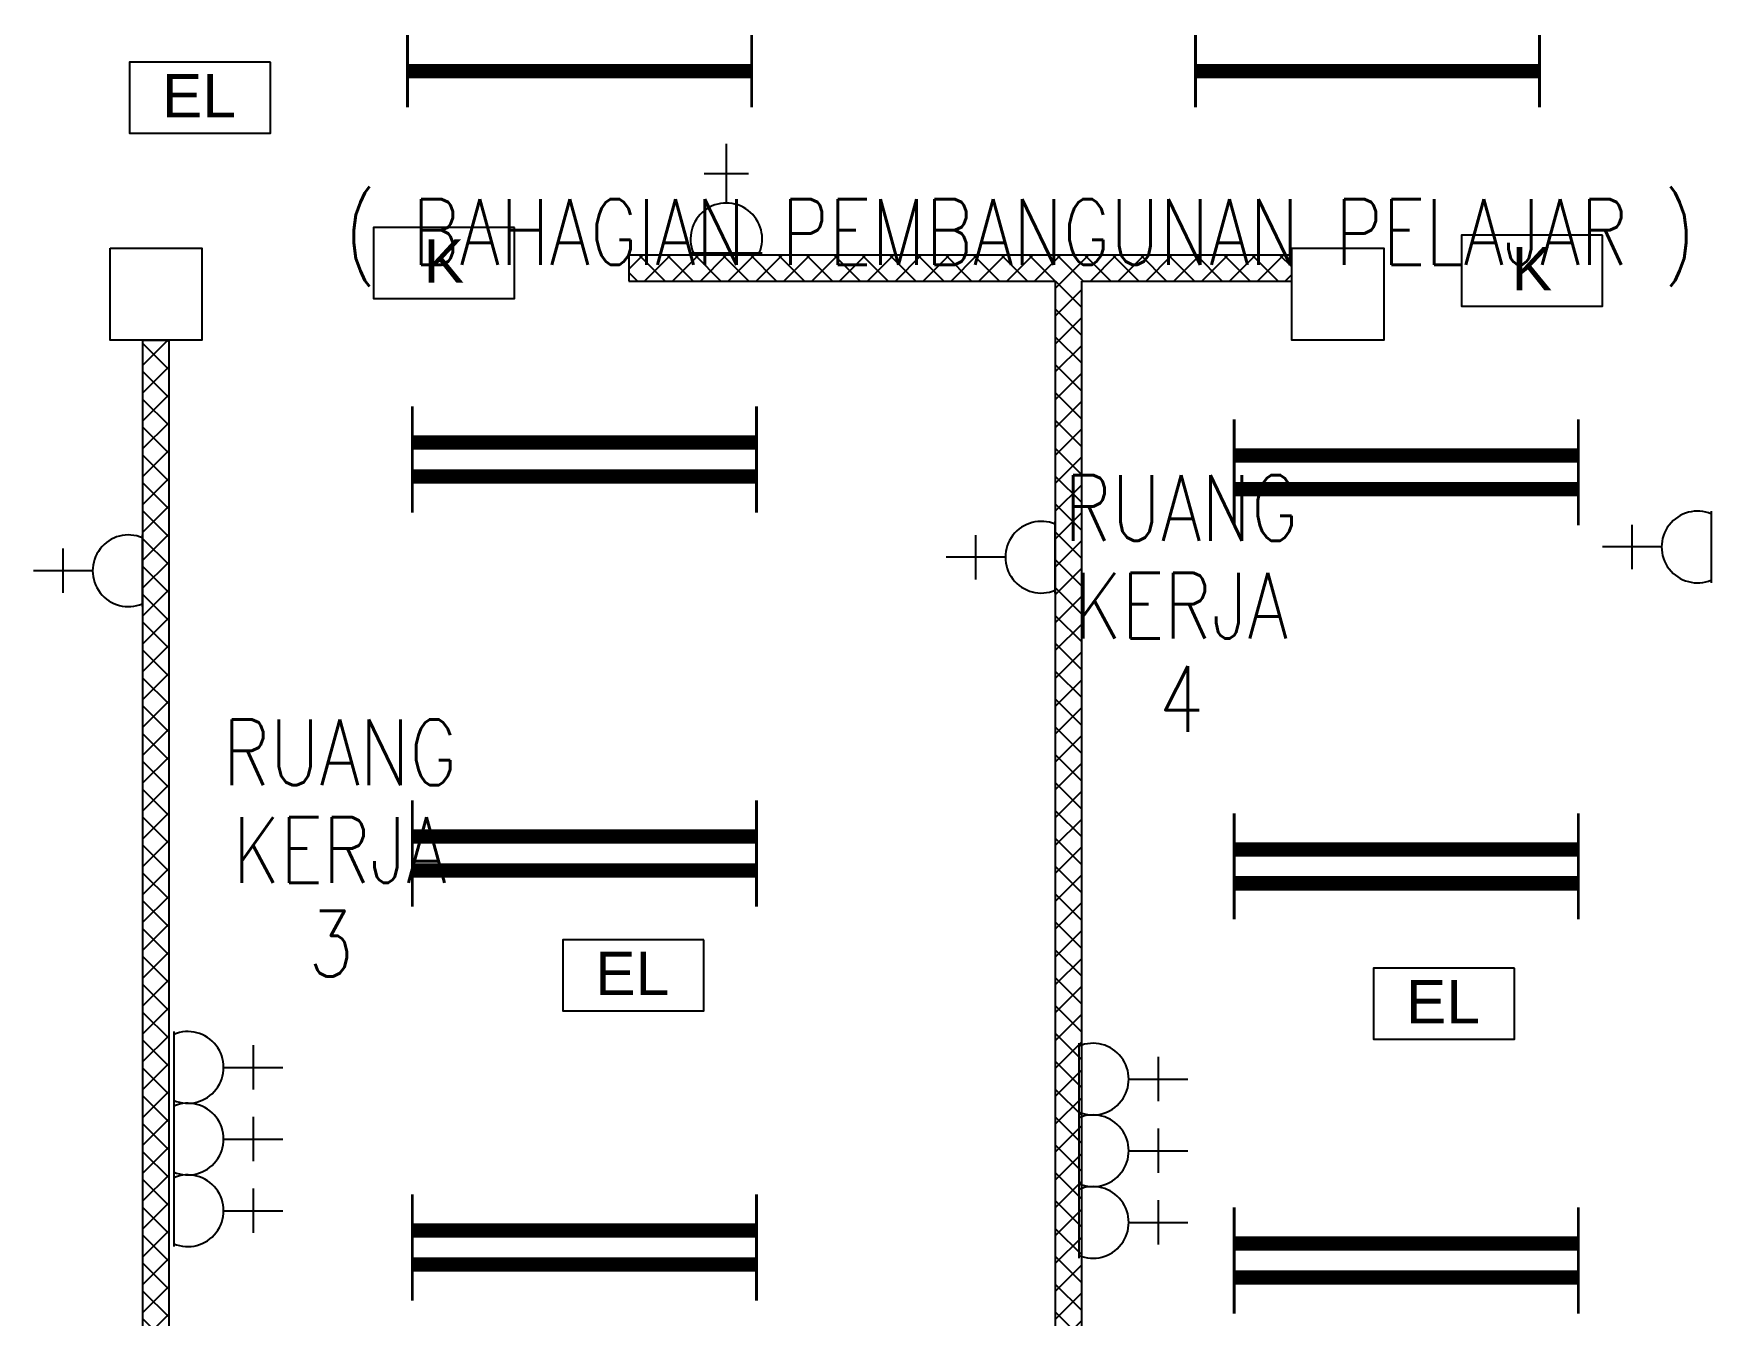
# Model space of a CAD drawing. Header units: inches. Extents: x -106706990 to 300603, y -86718466 to 1728185.
# Drawn here: x 25873 to 32262, y 14367 to 19246 of the extents above; entities that cross this region are included whole.
import ezdxf
from ezdxf.enums import TextEntityAlignment as Align

# ---------------------------------------------------------------- set-up
doc = ezdxf.new("R2010")
doc.units = ezdxf.units.IN
doc.header["$MEASUREMENT"] = 0
doc.linetypes.add('HIDDEN', pattern=[0.375, 0.25, -0.125])
for name, color, linetype in [('A-ARR', 4, 'Continuous'), ('A-COLUMN', 3, 'Continuous'), ('A-HATCH', 8, 'Continuous'), ('A-PARTITION', 4, 'Continuous'), ('A-ROOMSYM', 3, 'Continuous'), ('EL LIGHT', 6, 'Continuous'), ('ELECT', 6, 'Continuous'), ('FITTING', 1, 'Continuous'), ('K LIGHT', 3, 'Continuous'), ('LAMP', 5, 'Continuous')]:
    doc.layers.add(name, color=color, linetype=linetype)
doc.styles.add('arial', font='arial.ttf')
doc.styles.add('style1', font='romans.shx', dxfattribs={"height": 750})
pattern_1 = [(45, (2570.67, -198349.356), (-53.033009, 53.033009), []), (135, (2570.67, -198349.356), (-53.033009, -53.033009), [])]

# ---------------------------------------------------------------- blocks, each defined once
blk = doc.blocks.new('YBC 236')
at = {"layer": 'LAMP'}
for points, const_width in [([(-134681.8, 193808.3), (-134681.8, 193533.1)], 10.9), ([(-133371.4, 193808.3), (-133371.4, 193533.1)], 10.9), ([(-134681.8, 193670.7), (-133371.4, 193670.7)], 54.6), ([(-134681.8, 193679.4), (-134681.8, 193404.2)], 10.9), ([(-133371.4, 193679.4), (-133371.4, 193404.2)], 10.9), ([(-134681.8, 193541.8), (-133371.4, 193541.8)], 54.6)]:
    blk.add_lwpolyline(points, dxfattribs=dict(at, const_width=const_width))
blk = doc.blocks.new('*U184')
at = {"layer": 'FITTING', "color": 1, "linetype": 'Continuous'}
blk.add_blockref('YBC 236', (134026.6, -193606.2, -5.5), dxfattribs=at)
blk = doc.blocks.new('*U185')
at = {"layer": 'LAMP', "color": 0, "linetype": 'ByBlock', "lineweight": -2, "transparency": 16777216}
for p in [(0, 3000), (0, 1500), (0, 0)]:
    blk.add_blockref('*U184', p, dxfattribs=at)
blk = doc.blocks.new('*U186')
at = {"layer": 'FITTING', "color": 1, "linetype": 'Continuous'}
blk.add_blockref('YBC 236', (134026.6, -193606.2, -5.5), dxfattribs=at)
blk = doc.blocks.new('*U187')
at = {"layer": 'LAMP', "color": 0, "linetype": 'ByBlock', "lineweight": -2, "transparency": 16777216}
for p in [(0, 3000), (0, 1500), (0, 0)]:
    blk.add_blockref('*U186', p, dxfattribs=at)
blk = doc.blocks.new('YBC136')
at = {"layer": 'LAMP'}
for points, const_width in [([(-135000.8, 195525.6), (-135000.8, 195250.4)], 10.9), ([(-133690.5, 195525.6), (-133690.5, 195250.4)], 10.9), ([(-135000.8, 195388), (-133690.5, 195388)], 54.6)]:
    blk.add_lwpolyline(points, dxfattribs=dict(at, const_width=const_width))
blk = doc.blocks.new('*U202')
at = {"layer": 'LAMP'}
blk.add_blockref('YBC136', (134345.6, -195388, -5.5), dxfattribs=at)
blk = doc.blocks.new('*U203')
at = {"layer": 'LAMP', "color": 0, "linetype": 'ByBlock', "lineweight": -2, "transparency": 16777216}
for p in [(6000, 0), (9000, 0)]:
    blk.add_blockref('*U202', p, dxfattribs=at)
blk = doc.blocks.new('EXIT LAMP')
at = {"layer": 'K LIGHT', "color": 3}
blk.add_lwpolyline([(54141.1, 5237.4), (53604.6, 5237.4), (53604.6, 4967.1), (54141.1, 4967.1)], close=True, dxfattribs=at)
at = {"layer": 'K LIGHT', "color": 3, "style": 'arial'}
blk.add_text('K', height=164.8, dxfattribs=at).set_placement((53795.7, 5027.4))
blk = doc.blocks.new('EMERGENCY LIGHT')
at = {"layer": 'EL LIGHT', "color": 6}
blk.add_lwpolyline([(49517.9, 4899.8), (48981.4, 4899.8), (48981.4, 4629.5), (49517.9, 4629.5)], close=True, dxfattribs=at)
at = {"layer": 'EL LIGHT', "color": 6, "style": 'arial'}
blk.add_text('EL', height=164.84, dxfattribs=at).set_placement((49104.8, 4689.8))
blk = doc.blocks.new('SOCKET')
at = {"layer": 'ELECT', "color": 6}
for p, q in [((15248.7, 25891.4), (15248.7, 26116.4)), ((15164.3, 26003.9), (15333.1, 26003.9)), ((15112.3, 25701.6), (15385.1, 25701.6))]:
    blk.add_line(p, q, dxfattribs=at)
blk.add_arc((15248.7, 25755), 136.4, 336.97635, 203.02365, dxfattribs=at)

msp = doc.modelspace()

# ---------------------------------------------------------------- hatches: boundary and pattern name
at = {"layer": 'A-HATCH'}
h = msp.add_hatch(dxfattribs=at)
h.set_pattern_fill('ANSI37', color=8, scale=600)
h.set_pattern_definition(pattern_1)
h.paths.add_polyline_path([(29863.8, 18254.4), (29763.8, 18254.4), (29763.8, 13904.4), (29788.8, 13904.4), (29838.8, 13904.4), (29863.8, 13904.4)])
h.paths.add_polyline_path([(30663.8, 18304.4), (30663.8, 18404.4), (28138.8, 18404.4), (28138.8, 18304.4), (29763.8, 18304.4), (29763.8, 18254.4), (29863.8, 18254.4), (29863.8, 18304.4)])
h = msp.add_hatch(dxfattribs=at)
h.set_pattern_fill('ANSI37', color=8, scale=600)
h.set_pattern_definition(pattern_1)
h.paths.add_polyline_path([(26388.8, 18079.4), (26338.8, 18079.4), (26338.8, 13904.4), (26388.8, 13904.4)])
h.paths.add_polyline_path([(26338.8, 18079.4), (26288.8, 18079.4), (26288.8, 13904.4), (26338.8, 13904.4)])

# ---------------------------------------------------------------- linework, layer by layer
at = {"layer": 'A-ARR', "color": 8}
msp.add_line((26288.8, 18079.4), (26388.8, 18079.4), dxfattribs=at)
at = {"layer": 'A-COLUMN', "color": 8}
for points in [[(26163.8, 18429.4), (26513.8, 18429.4), (26513.8, 18079.4), (26163.8, 18079.4)], [(30663.8, 18429.4), (31013.8, 18429.4), (31013.8, 18079.4), (30663.8, 18079.4)]]:
    msp.add_lwpolyline(points, close=True, dxfattribs=at)
at = {"layer": 'A-PARTITION', "color": 8}
for p, q in [((28138.8, 18404.4), (30663.8, 18404.4)), ((28138.8, 18404.4), (28138.8, 18304.4)), ((28138.8, 18304.4), (29763.8, 18304.4)), ((29763.8, 13904.4), (29763.8, 18304.4)), ((29863.8, 13904.4), (29863.8, 18304.4)), ((29863.8, 18304.4), (30663.8, 18304.4)), ((26288.8, 13904.4), (26288.8, 18079.4)), ((26388.8, 13904.4), (26388.8, 18079.4))]:
    msp.add_line(p, q, dxfattribs=at)

# ---------------------------------------------------------------- block references
at = {"layer": 'ELECT', "color": 7, "linetype": 'HIDDEN'}
msp.add_blockref('SOCKET', (13261.9, -7290.1), dxfattribs=at)
for p, rotation in [((55464.6, 2004.5), 89.99999999999937), ((57963.3, 2043.3), 89.99999999999937), ((51988.9, 1952.7), 89.99999999999937), ((704.9, 30559.7), 269.9999999999994), ((4151.4, 30515.2), 269.9999999999994), ((704.9, 30286.9), 269.9999999999994), ((4151.4, 30242.4), 269.9999999999994), ((704.9, 30014.1), 269.9999999999994), ((4151.4, 29969.6), 269.9999999999994)]:
    msp.add_blockref('SOCKET', p, dxfattribs=dict(at, rotation=rotation))
at = {"layer": 'LAMP', "color": 0}
for name, p in [('*U203', (21952, 19103.4, -5.5)), ('EMERGENCY LIGHT', (-22743.4, 14237.6)), ('EXIT LAMP', (-26437.4, 13270.6)), ('EXIT LAMP', (-22294.1, 13241.3)), ('*U185', (27969.9, 14625.3, 5.5)), ('*U187', (31099.5, 14576.1, 5.5)), ('EMERGENCY LIGHT', (-21093.5, 10896.7)), ('EMERGENCY LIGHT', (-18006.4, 10788.7))]:
    msp.add_blockref(name, p, dxfattribs=at)

# ---------------------------------------------------------------- texts
at = {"layer": 'A-ROOMSYM', "color": 8, "style": 'style1', "width": 0.8}
for s, p in [('( BAHAGIAN PEMBANGUNAN PELAJAR )', (29628.9, 18366.5)), ('RUANG', (30242.5, 17315.8)), ('KERJA', (30242.5, 16943.6)), ('4', (30242.5, 16587.8)), ('RUANG', (27038.4, 16385.4)), ('KERJA', (27038.4, 16013.2)), ('3', (27005, 15657.4))]:
    msp.add_text(s, height=250, dxfattribs=at).set_placement(p, align=Align.CENTER)

doc.saveas('drawing.dxf')
